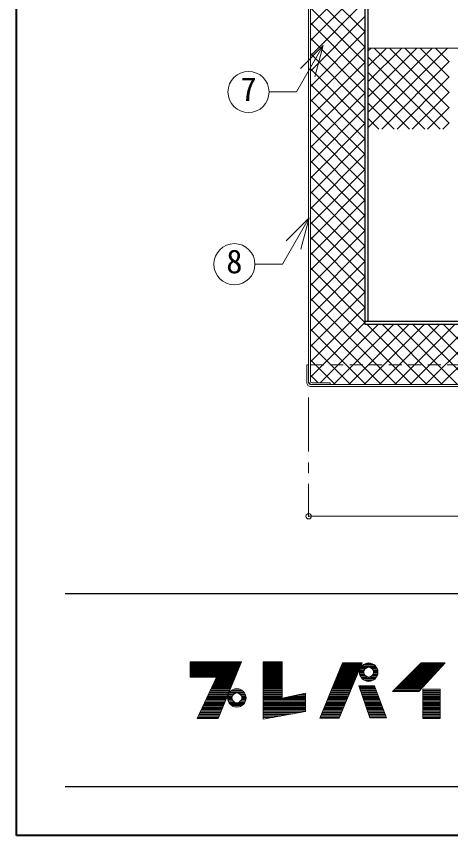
# Model space of a CAD drawing. Units: millimetres at full size, sheet at 1:10; details may follow other scales. Extents: x -2114 to 1936, y -1399 to 1411.
# Drawn here: x -2114 to -1713, y -1399 to -642 of the extents above; entities that cross this region are included whole.
import ezdxf
from ezdxf.enums import TextEntityAlignment as Align

# ---------------------------------------------------------------- set-up
doc = ezdxf.new("R2010")
doc.units = ezdxf.units.MM
doc.header["$LTSCALE"] = 10
doc.header["$PDMODE"] = 32
doc.header["$PDSIZE"] = 5
doc.linetypes.add('CHAIN1', pattern=[8, 5, -1, 1, -1])
doc.linetypes.add('DASHED1', pattern=[1.8, 1.2, -0.6])
doc.layers.add('0-0_ﾚｲﾔ1', color=4, linetype='Continuous', lineweight=9)
doc.styles.add('ＭＳ ゴシック', font='')
doc.styles.get('ＭＳ ゴシック').set_extended_font_data('MS Gothic')

msp = doc.modelspace()

# ---------------------------------------------------------------- linework, layer by layer
at = {"layer": '0-0_ﾚｲﾔ1', "color": 1, "lineweight": 40}
for p, q in [((-2113.92, -1398.64), (-2113.92, 1411.36)), ((1936.08, -1398.64), (-2113.92, -1398.64))]:
    msp.add_line(p, q, dxfattribs=at)
at = {"layer": '0-0_ﾚｲﾔ1', "color": 7, "lineweight": 18}
for p, q in [((-1843.92, -980.44), (-1843.92, -329.84)), ((-1842.32, -978.84), (-1842.32, -329.84)), ((-1830.35, -668.89), (-1855.08, -711.73)), ((-1830.35, -668.89), (-1851.56, -690.1)), ((-1830.35, -668.89), (-1838.11, -697.87)), ((-1855.08, -711.73), (-1880.46, -711.73)), ((-1843.39, -828), (-1868.12, -870.84)), ((-1843.39, -828), (-1864.6, -849.21)), ((-1843.39, -828), (-1851.15, -856.98)), ((-1868.12, -870.84), (-1893.5, -870.84)), ((-1843.92, -963.64), (-1845.52, -963.64)), ((-1845.52, -980.44), (-1845.52, -963.64)), ((-1842.32, -982.04), (-535.52, -982.04)), ((-1842.32, -983.64), (-535.52, -983.64)), ((-1840.72, -980.44), (-1823.92, -980.44)), ((-1823.92, -980.44), (-1823.92, -982.04)), ((-1953.49, -1238.84), (-1906.08, -1238.84)), ((-1953.49, -1239.26), (-1906.26, -1239.26)), ((-1953.49, -1239.89), (-1906.52, -1239.89)), ((-1953.49, -1240.52), (-1906.78, -1240.52)), ((-1927.45, -1290.5), (-1905.82, -1238.21)), ((-1885.87, -1238), (-1885.87, -1291.13)), ((-1868.44, -1238), (-1885.87, -1238)), ((-1885.87, -1238.84), (-1868.44, -1238.84)), ((-1885.87, -1239.26), (-1868.44, -1239.26)), ((-1885.87, -1239.89), (-1868.44, -1239.89)), ((-1885.87, -1240.52), (-1868.44, -1240.52)), ((-1812.58, -1239.05), (-1833.58, -1290.08)), ((-1815.73, -1290.08), (-1794.52, -1239.05)), ((-1813.19, -1240.52), (-1795.15, -1240.52)), ((-1812.93, -1239.89), (-1794.87, -1239.89)), ((-1812.58, -1239.05), (-1794.52, -1239.05)), ((-1793.36, -1240.73), (-1783.51, -1240.73)), ((-1791.88, -1239.89), (-1784.99, -1239.89)), ((-1742.23, -1265.51), (-1717.66, -1239.05)), ((-1741.39, -1240.52), (-1719.03, -1240.52)), ((-1740.76, -1239.89), (-1718.44, -1239.89)), ((-1953.49, -1241.15), (-1907.04, -1241.15)), ((-1953.49, -1241.99), (-1907.39, -1241.99)), ((-1907.65, -1242.62), (-1953.49, -1242.62)), ((-1953.49, -1243.25), (-1907.91, -1243.25)), ((-1953.49, -1243.88), (-1908.17, -1243.88)), ((-1953.49, -1244.51), (-1908.43, -1244.51)), ((-1953.49, -1245.14), (-1908.69, -1245.14)), ((-1953.49, -1245.56), (-1908.86, -1245.56)), ((-1953.49, -1246.4), (-1909.21, -1246.4)), ((-1953.49, -1247.03), (-1909.47, -1247.03)), ((-1953.49, -1247.66), (-1909.73, -1247.66)), ((-1953.49, -1248.29), (-1909.99, -1248.29)), ((-1885.87, -1241.15), (-1868.44, -1241.15)), ((-1885.87, -1241.99), (-1868.44, -1241.99)), ((-1885.87, -1242.62), (-1868.44, -1242.62)), ((-1885.87, -1243.25), (-1868.44, -1243.25)), ((-1885.87, -1243.88), (-1868.44, -1243.88)), ((-1885.87, -1244.51), (-1868.44, -1244.51)), ((-1885.87, -1245.14), (-1868.44, -1245.14)), ((-1885.87, -1245.56), (-1868.44, -1245.56)), ((-1885.87, -1246.4), (-1868.44, -1246.4)), ((-1885.87, -1247.03), (-1868.44, -1247.03)), ((-1885.87, -1247.66), (-1868.44, -1247.66)), ((-1885.87, -1248.29), (-1868.44, -1248.29)), ((-1816.36, -1248.29), (-1798.36, -1248.29)), ((-1816.13, -1247.66), (-1798.1, -1247.66)), ((-1815.87, -1247.03), (-1797.84, -1247.03)), ((-1815.61, -1246.4), (-1797.58, -1246.4)), ((-1815.26, -1245.56), (-1797.23, -1245.56)), ((-1815.09, -1245.14), (-1797.05, -1245.14)), ((-1814.83, -1244.51), (-1796.79, -1244.51)), ((-1814.57, -1243.88), (-1796.53, -1243.88)), ((-1814.31, -1243.25), (-1796.27, -1243.25)), ((-1814.05, -1242.62), (-1796.01, -1242.62)), ((-1813.79, -1241.99), (-1795.75, -1241.99)), ((-1813.45, -1241.15), (-1795.4, -1241.15)), ((-1796.93, -1247.66), (-1792.93, -1247.66)), ((-1796.89, -1246.82), (-1792.85, -1246.82)), ((-1796.72, -1245.77), (-1792.52, -1245.77)), ((-1796.33, -1244.51), (-1791.65, -1244.51)), ((-1795.94, -1243.67), (-1790.51, -1243.67)), ((-1795.28, -1242.62), (-1781.59, -1242.62)), ((-1794.57, -1241.78), (-1782.3, -1241.78)), ((-1780.93, -1243.67), (-1786.35, -1243.67)), ((-1780.54, -1244.51), (-1785.22, -1244.51)), ((-1780.15, -1245.77), (-1784.35, -1245.77)), ((-1779.97, -1246.82), (-1784.01, -1246.82)), ((-1783.93, -1247.66), (-1779.93, -1247.66)), ((-1749.16, -1248.29), (-1726.24, -1248.29)), ((-1748.53, -1247.66), (-1725.66, -1247.66)), ((-1747.9, -1247.03), (-1725.01, -1247.03)), ((-1747.27, -1246.4), (-1724.49, -1246.4)), ((-1746.43, -1245.56), (-1723.71, -1245.56)), ((-1746.01, -1245.14), (-1723.32, -1245.14)), ((-1745.38, -1244.51), (-1722.73, -1244.51)), ((-1744.75, -1243.88), (-1722.15, -1243.88)), ((-1744.12, -1243.25), (-1721.56, -1243.25)), ((-1743.49, -1242.62), (-1720.98, -1242.62)), ((-1742.86, -1241.99), (-1720.39, -1241.99)), ((-1742.02, -1241.15), (-1719.61, -1241.15)), ((-1953.49, -1248.92), (-1910.25, -1248.92)), ((-1953.49, -1249.55), (-1910.51, -1249.55)), ((-1953.49, -1250.18), (-1910.77, -1250.18)), ((-1953.49, -1250.81), (-1911.04, -1250.81)), ((-1953.49, -1251.44), (-1911.3, -1251.44)), ((-1929.13, -1252.28), (-1953.49, -1252.28)), ((-1946.77, -1290.5), (-1929.13, -1252.28)), ((-1913.12, -1255.85), (-1930.78, -1255.85)), ((-1912.86, -1255.22), (-1930.49, -1255.22)), ((-1912.51, -1254.38), (-1930.1, -1254.38)), ((-1912.25, -1253.75), (-1929.81, -1253.75)), ((-1911.9, -1252.91), (-1929.42, -1252.91)), ((-1911.64, -1252.28), (-1929.13, -1252.28)), ((-1885.87, -1248.92), (-1868.44, -1248.92)), ((-1885.87, -1249.55), (-1868.44, -1249.55)), ((-1885.87, -1250.18), (-1868.44, -1250.18)), ((-1885.87, -1250.81), (-1868.44, -1250.81)), ((-1885.87, -1251.44), (-1868.44, -1251.44)), ((-1885.87, -1252.28), (-1868.44, -1252.28)), ((-1885.87, -1252.91), (-1868.44, -1252.91)), ((-1885.87, -1253.75), (-1868.44, -1253.75)), ((-1885.87, -1254.38), (-1868.44, -1254.38)), ((-1885.87, -1255.22), (-1868.44, -1255.22)), ((-1885.87, -1255.85), (-1868.44, -1255.85)), ((-1819.5, -1255.85), (-1801.51, -1255.85)), ((-1819.24, -1255.22), (-1801.24, -1255.22)), ((-1818.89, -1254.38), (-1800.89, -1254.38)), ((-1818.63, -1253.75), (-1800.63, -1253.75)), ((-1818.29, -1252.91), (-1800.28, -1252.91)), ((-1818.03, -1252.28), (-1800.02, -1252.28)), ((-1817.68, -1251.44), (-1799.67, -1251.44)), ((-1817.42, -1250.81), (-1799.41, -1250.81)), ((-1817.16, -1250.18), (-1799.15, -1250.18)), ((-1816.9, -1249.55), (-1798.89, -1249.55)), ((-1816.64, -1248.92), (-1798.63, -1248.92)), ((-1796.87, -1248.71), (-1792.81, -1248.71)), ((-1796.67, -1249.76), (-1792.41, -1249.76)), ((-1796.33, -1250.81), (-1791.65, -1250.81)), ((-1795.82, -1251.86), (-1790.05, -1251.86)), ((-1795.12, -1252.91), (-1781.75, -1252.91)), ((-1794.36, -1253.75), (-1782.5, -1253.75)), ((-1792.7, -1255.01), (-1784.16, -1255.01)), ((-1790.71, -1255.85), (-1786.16, -1255.85)), ((-1781.04, -1251.86), (-1786.82, -1251.86)), ((-1780.54, -1250.81), (-1785.22, -1250.81)), ((-1780.2, -1249.76), (-1784.45, -1249.76)), ((-1780, -1248.71), (-1784.06, -1248.71)), ((-1756.72, -1255.85), (-1733.26, -1255.85)), ((-1756.09, -1255.22), (-1732.68, -1255.22)), ((-1755.25, -1254.38), (-1731.9, -1254.38)), ((-1754.62, -1253.75), (-1731.31, -1253.75)), ((-1753.78, -1252.91), (-1730.53, -1252.91)), ((-1753.15, -1252.28), (-1729.95, -1252.28)), ((-1752.31, -1251.44), (-1729.17, -1251.44)), ((-1751.68, -1250.81), (-1728.58, -1250.81)), ((-1751.05, -1250.18), (-1728, -1250.18)), ((-1750.42, -1249.55), (-1727.41, -1249.55)), ((-1749.79, -1248.92), (-1726.83, -1248.92)), ((-1916.25, -1263.41), (-1934.27, -1263.41)), ((-1915.81, -1262.36), (-1933.79, -1262.36)), ((-1915.47, -1261.52), (-1933.4, -1261.52)), ((-1932.91, -1260.47), (-1915.03, -1260.47)), ((-1914.68, -1259.63), (-1932.53, -1259.63)), ((-1914.34, -1258.79), (-1932.07, -1258.79)), ((-1931.65, -1257.74), (-1913.9, -1257.74)), ((-1913.55, -1256.9), (-1931.27, -1256.9)), ((-1913.16, -1263.41), (-1907.31, -1263.41)), ((-1885.87, -1256.9), (-1868.44, -1256.9)), ((-1885.87, -1257.74), (-1868.44, -1257.74)), ((-1885.87, -1258.79), (-1868.44, -1258.79)), ((-1885.87, -1259.63), (-1868.44, -1259.63)), ((-1885.87, -1260.47), (-1868.44, -1260.47)), ((-1885.87, -1261.52), (-1868.44, -1261.52)), ((-1885.87, -1262.36), (-1868.44, -1262.36)), ((-1885.87, -1263.41), (-1868.44, -1263.41)), ((-1822.61, -1263.41), (-1804.65, -1263.41)), ((-1822.18, -1262.36), (-1804.21, -1262.36)), ((-1821.82, -1261.52), (-1803.86, -1261.52)), ((-1821.4, -1260.47), (-1803.43, -1260.47)), ((-1821.05, -1259.63), (-1803.08, -1259.63)), ((-1820.71, -1258.79), (-1802.73, -1258.79)), ((-1820.27, -1257.74), (-1802.29, -1257.74)), ((-1819.93, -1256.9), (-1801.94, -1256.9)), ((-1797.6, -1260.47), (-1782.9, -1260.47)), ((-1797.24, -1261.52), (-1782.51, -1261.52)), ((-1796.94, -1262.36), (-1782.2, -1262.36)), ((-1796.58, -1263.41), (-1781.81, -1263.41)), ((-1772.05, -1289.87), (-1782.97, -1260.26)), ((-1764.28, -1263.41), (-1740.28, -1263.41)), ((-1763.23, -1262.36), (-1739.31, -1262.36)), ((-1762.39, -1261.52), (-1738.53, -1261.52)), ((-1761.34, -1260.47), (-1737.55, -1260.47)), ((-1760.5, -1259.63), (-1736.77, -1259.63)), ((-1759.66, -1258.79), (-1735.99, -1258.79)), ((-1758.61, -1257.74), (-1735.02, -1257.74)), ((-1757.77, -1256.9), (-1734.24, -1256.9)), ((-1937.57, -1270.55), (-1919.2, -1270.55)), ((-1918.77, -1269.5), (-1937.08, -1269.5)), ((-1918.25, -1268.24), (-1936.5, -1268.24)), ((-1917.81, -1267.19), (-1936.01, -1267.19)), ((-1917.46, -1266.35), (-1935.63, -1266.35)), ((-1917.03, -1265.3), (-1935.14, -1265.3)), ((-1934.75, -1264.46), (-1916.68, -1264.46)), ((-1918.69, -1270.55), (-1914.65, -1270.55)), ((-1918.52, -1269.5), (-1914.32, -1269.5)), ((-1918.13, -1268.24), (-1913.45, -1268.24)), ((-1917.62, -1267.19), (-1911.85, -1267.19)), ((-1917.08, -1266.35), (-1903.39, -1266.35)), ((-1916.16, -1265.3), (-1904.3, -1265.3)), ((-1915.16, -1264.46), (-1905.31, -1264.46)), ((-1902.84, -1267.19), (-1908.62, -1267.19)), ((-1902.34, -1268.24), (-1907.02, -1268.24)), ((-1901.95, -1269.5), (-1906.15, -1269.5)), ((-1901.77, -1270.55), (-1905.81, -1270.55)), ((-1885.87, -1264.46), (-1868.44, -1264.46)), ((-1885.87, -1265.3), (-1868.44, -1265.3)), ((-1885.87, -1266.35), (-1868.44, -1266.35)), ((-1885.87, -1267.19), (-1868.44, -1267.19)), ((-1885.87, -1268.24), (-1868.44, -1268.24)), ((-1885.87, -1269.5), (-1868.44, -1269.5)), ((-1885.87, -1270.55), (-1868.44, -1270.55)), ((-1846.81, -1270.55), (-1862.8, -1270.55)), ((-1846.81, -1269.5), (-1858.1, -1269.5)), ((-1846.81, -1268.24), (-1852.46, -1268.24)), ((-1825.55, -1270.55), (-1807.62, -1270.55)), ((-1825.11, -1269.5), (-1807.18, -1269.5)), ((-1824.6, -1268.24), (-1806.66, -1268.24)), ((-1824.16, -1267.19), (-1806.22, -1267.19)), ((-1823.82, -1266.35), (-1805.87, -1266.35)), ((-1823.39, -1265.3), (-1805.43, -1265.3)), ((-1823.04, -1264.46), (-1805.08, -1264.46)), ((-1796.21, -1264.46), (-1781.42, -1264.46)), ((-1795.92, -1265.3), (-1781.11, -1265.3)), ((-1795.56, -1266.35), (-1780.73, -1266.35)), ((-1795.26, -1267.19), (-1780.42, -1267.19)), ((-1794.9, -1268.24), (-1780.03, -1268.24)), ((-1794.46, -1269.5), (-1779.57, -1269.5)), ((-1794.1, -1270.55), (-1779.18, -1270.55)), ((-1766.38, -1265.51), (-1742.23, -1265.51)), ((-1765.33, -1264.46), (-1741.26, -1264.46)), ((-1738.45, -1264.46), (-1722.49, -1264.46)), ((-1738.45, -1265.3), (-1722.49, -1265.3)), ((-1738.45, -1266.35), (-1722.49, -1266.35)), ((-1738.45, -1267.19), (-1722.49, -1267.19)), ((-1738.45, -1268.24), (-1722.49, -1268.24)), ((-1738.45, -1269.5), (-1722.49, -1269.5)), ((-1738.45, -1270.55), (-1722.49, -1270.55)), ((-1922.5, -1278.53), (-1941.25, -1278.53)), ((-1922.07, -1277.48), (-1940.76, -1277.48)), ((-1921.72, -1276.64), (-1940.38, -1276.64)), ((-1921.29, -1275.59), (-1939.89, -1275.59)), ((-1920.85, -1274.54), (-1939.41, -1274.54)), ((-1920.33, -1273.28), (-1938.79, -1273.28)), ((-1919.98, -1272.44), (-1938.44, -1272.44)), ((-1919.55, -1271.39), (-1937.95, -1271.39)), ((-1918.73, -1271.39), (-1914.73, -1271.39)), ((-1918.67, -1272.44), (-1914.61, -1272.44)), ((-1918.52, -1273.28), (-1914.32, -1273.28)), ((-1918.13, -1274.54), (-1913.45, -1274.54)), ((-1917.62, -1275.59), (-1911.85, -1275.59)), ((-1916.92, -1276.64), (-1903.55, -1276.64)), ((-1916.16, -1277.48), (-1904.3, -1277.48)), ((-1914.85, -1278.53), (-1905.62, -1278.53)), ((-1902.84, -1275.59), (-1908.62, -1275.59)), ((-1902.34, -1274.54), (-1907.02, -1274.54)), ((-1901.95, -1273.28), (-1906.15, -1273.28)), ((-1901.8, -1272.44), (-1905.86, -1272.44)), ((-1905.73, -1271.39), (-1901.73, -1271.39)), ((-1885.87, -1271.39), (-1868.44, -1271.39)), ((-1885.87, -1272.44), (-1846.81, -1272.44)), ((-1885.87, -1273.28), (-1846.81, -1273.28)), ((-1885.87, -1274.54), (-1846.81, -1274.54)), ((-1885.87, -1275.59), (-1846.81, -1275.59)), ((-1885.87, -1276.64), (-1846.81, -1276.64)), ((-1885.87, -1277.48), (-1846.81, -1277.48)), ((-1885.87, -1278.53), (-1846.81, -1278.53)), ((-1846.81, -1271.39), (-1866.56, -1271.39)), ((-1828.83, -1278.53), (-1810.93, -1278.53)), ((-1828.4, -1277.48), (-1810.5, -1277.48)), ((-1828.05, -1276.64), (-1810.15, -1276.64)), ((-1827.62, -1275.59), (-1809.71, -1275.59)), ((-1827.19, -1274.54), (-1809.27, -1274.54)), ((-1826.67, -1273.28), (-1808.75, -1273.28)), ((-1826.32, -1272.44), (-1808.4, -1272.44)), ((-1825.89, -1271.39), (-1807.96, -1271.39)), ((-1793.81, -1271.39), (-1778.87, -1271.39)), ((-1793.44, -1272.44), (-1778.48, -1272.44)), ((-1793.15, -1273.28), (-1778.17, -1273.28)), ((-1792.71, -1274.54), (-1777.71, -1274.54)), ((-1792.35, -1275.59), (-1777.32, -1275.59)), ((-1792, -1276.64), (-1776.93, -1276.64)), ((-1791.69, -1277.48), (-1776.62, -1277.48)), ((-1791.32, -1278.53), (-1776.24, -1278.53)), ((-1738.45, -1271.39), (-1722.49, -1271.39)), ((-1738.45, -1272.44), (-1722.49, -1272.44)), ((-1738.45, -1273.28), (-1722.49, -1273.28)), ((-1738.45, -1274.54), (-1722.49, -1274.54)), ((-1738.45, -1275.59), (-1722.49, -1275.59)), ((-1738.45, -1276.64), (-1722.49, -1276.64)), ((-1738.45, -1277.48), (-1722.49, -1277.48)), ((-1738.45, -1278.53), (-1722.49, -1278.53)), ((-1925.63, -1286.09), (-1944.74, -1286.09)), ((-1925.11, -1284.83), (-1944.16, -1284.83)), ((-1924.67, -1283.78), (-1943.67, -1283.78)), ((-1924.15, -1282.52), (-1943.09, -1282.52)), ((-1923.8, -1281.68), (-1942.7, -1281.68)), ((-1923.37, -1280.63), (-1942.22, -1280.63)), ((-1922.94, -1279.58), (-1941.73, -1279.58)), ((-1912.51, -1279.58), (-1907.96, -1279.58)), ((-1885.87, -1279.58), (-1846.81, -1279.58)), ((-1885.87, -1280.63), (-1846.81, -1280.63)), ((-1885.87, -1281.68), (-1846.81, -1281.68)), ((-1885.87, -1282.52), (-1846.81, -1282.52)), ((-1885.87, -1283.78), (-1846.81, -1283.78)), ((-1885.87, -1284.83), (-1851.41, -1284.83)), ((-1885.87, -1286.09), (-1858.3, -1286.09)), ((-1831.94, -1286.09), (-1814.07, -1286.09)), ((-1831.42, -1284.83), (-1813.55, -1284.83)), ((-1830.99, -1283.78), (-1813.11, -1283.78)), ((-1830.47, -1282.52), (-1812.59, -1282.52)), ((-1830.13, -1281.68), (-1812.24, -1281.68)), ((-1829.69, -1280.63), (-1811.81, -1280.63)), ((-1829.26, -1279.58), (-1811.37, -1279.58)), ((-1790.96, -1279.58), (-1775.85, -1279.58)), ((-1790.59, -1280.63), (-1775.46, -1280.63)), ((-1790.23, -1281.68), (-1775.07, -1281.68)), ((-1789.94, -1282.52), (-1774.76, -1282.52)), ((-1789.5, -1283.78), (-1774.3, -1283.78)), ((-1789.06, -1284.83), (-1773.91, -1284.83)), ((-1788.7, -1286.09), (-1773.45, -1286.09)), ((-1738.45, -1279.58), (-1722.49, -1279.58)), ((-1738.45, -1280.63), (-1722.49, -1280.63)), ((-1738.45, -1281.68), (-1722.49, -1281.68)), ((-1738.45, -1282.52), (-1722.49, -1282.52)), ((-1738.45, -1283.78), (-1722.49, -1283.78)), ((-1738.45, -1284.83), (-1722.49, -1284.83)), ((-1738.45, -1286.09), (-1722.49, -1286.09)), ((-1946.77, -1290.5), (-1927.45, -1290.5)), ((-1927.02, -1289.45), (-1946.29, -1289.45)), ((-1926.5, -1288.19), (-1945.71, -1288.19)), ((-1926.06, -1287.14), (-1945.22, -1287.14)), ((-1885.87, -1287.14), (-1864.05, -1287.14)), ((-1885.87, -1288.19), (-1869.79, -1288.19)), ((-1885.87, -1289.45), (-1876.68, -1289.45)), ((-1815.73, -1290.08), (-1833.58, -1290.08)), ((-1833.32, -1289.45), (-1815.47, -1289.45)), ((-1832.81, -1288.19), (-1814.95, -1288.19)), ((-1832.37, -1287.14), (-1814.51, -1287.14)), ((-1788.33, -1287.14), (-1773.06, -1287.14)), ((-1787.97, -1288.19), (-1772.67, -1288.19)), ((-1787.53, -1289.45), (-1772.21, -1289.45)), ((-1787.38, -1289.87), (-1772.05, -1289.87)), ((-1738.45, -1287.14), (-1722.49, -1287.14)), ((-1738.45, -1288.19), (-1722.49, -1288.19)), ((-1738.45, -1289.45), (-1722.49, -1289.45))]:
    msp.add_line(p, q, dxfattribs=at)
at = {"layer": '0-0_ﾚｲﾔ1', "color": 5, "lineweight": 25}
for p, q in [((-1791.92, -329.64), (-1791.92, -926.64)), ((-1788.92, -923.64), (-1788.92, -329.64)), ((-585.92, -923.64), (-1791.92, -923.64)), ((-585.92, -926.64), (-1791.92, -926.64))]:
    msp.add_line(p, q, dxfattribs=at)
at = {"layer": '0-0_ﾚｲﾔ1'}
for p, q in [((-1842.32, -649.95), (-1791.92, -599.55)), ((-1842.32, -605.57), (-1791.92, -655.97)), ((-1842.32, -664.09), (-1791.92, -613.69)), ((-1842.32, -619.71), (-1791.92, -670.11)), ((-1842.32, -678.23), (-1791.92, -627.83)), ((-1842.32, -633.85), (-1791.92, -684.25)), ((-1842.32, -692.37), (-1791.92, -641.97)), ((-1842.32, -647.99), (-1791.92, -698.39)), ((-1842.32, -706.51), (-1791.92, -656.11)), ((-1842.32, -662.14), (-1791.92, -712.54)), ((-1842.32, -720.66), (-1791.92, -670.26)), ((-1788.92, -744.54), (-1715.52, -671.14)), ((-1788.92, -730.39), (-1729.66, -671.14)), ((-1788.92, -716.25), (-1743.81, -671.14)), ((-1788.92, -702.11), (-1757.95, -671.14)), ((-1788.92, -687.97), (-1772.09, -671.14)), ((-1788.92, -673.83), (-1786.23, -671.14)), ((-1530.17, -671.14), (-1788.92, -671.14)), ((-1783.32, -671.14), (-1713.92, -740.54)), ((-1769.18, -671.14), (-1713.92, -726.39)), ((-1755.04, -671.14), (-1713.92, -712.25)), ((-1740.89, -671.14), (-1713.92, -698.11)), ((-1726.75, -671.14), (-1713.92, -683.97)), ((-1842.32, -676.28), (-1791.92, -726.68)), ((-1788.92, -679.68), (-1722.46, -746.14)), ((-1842.32, -734.8), (-1791.92, -684.4)), ((-1776.38, -746.14), (-1713.92, -683.68)), ((-1842.32, -690.42), (-1791.92, -740.82)), ((-1788.92, -693.82), (-1736.61, -746.14)), ((-1842.32, -748.94), (-1791.92, -698.54)), ((-1762.24, -746.14), (-1713.92, -697.82)), ((-1842.32, -704.56), (-1791.92, -754.96)), ((-1788.92, -707.96), (-1750.75, -746.14)), ((-1842.32, -763.08), (-1791.92, -712.68)), ((-1842.32, -718.7), (-1791.92, -769.1)), ((-1748.1, -746.14), (-1713.92, -711.96)), ((-1788.92, -722.1), (-1764.89, -746.14)), ((-1733.95, -746.14), (-1713.92, -726.1)), ((-1842.32, -777.23), (-1791.92, -726.83)), ((-1842.32, -732.85), (-1791.92, -783.25)), ((-1842.32, -791.37), (-1791.92, -740.97)), ((-1788.92, -736.25), (-1779.03, -746.14)), ((-1719.81, -746.14), (-1713.92, -740.25)), ((-1842.32, -746.99), (-1791.92, -797.39)), ((-1842.32, -805.51), (-1791.92, -755.11)), ((-1842.32, -761.13), (-1791.92, -811.53)), ((-1842.32, -819.65), (-1791.92, -769.25)), ((-1842.32, -775.27), (-1791.92, -825.67)), ((-1842.32, -833.79), (-1791.92, -783.39)), ((-1842.32, -789.41), (-1791.92, -839.81)), ((-1842.32, -847.94), (-1791.92, -797.54)), ((-1842.32, -803.56), (-1791.92, -853.96)), ((-1842.32, -862.08), (-1791.92, -811.68)), ((-1842.32, -817.7), (-1791.92, -868.1)), ((-1842.32, -876.22), (-1791.92, -825.82)), ((-1842.32, -831.84), (-1791.92, -882.24)), ((-1842.32, -890.36), (-1791.92, -839.96)), ((-1842.32, -845.98), (-1791.92, -896.38)), ((-1842.32, -904.5), (-1791.92, -854.1)), ((-1842.32, -860.13), (-1791.92, -910.53)), ((-1842.32, -918.65), (-1791.92, -868.25)), ((-1842.32, -874.27), (-1791.92, -924.67)), ((-1842.32, -932.79), (-1791.92, -882.39)), ((-1842.32, -888.41), (-1748.7, -982.04)), ((-1842.32, -946.93), (-1791.92, -896.53)), ((-1842.32, -902.55), (-1762.84, -982.04)), ((-1842.32, -961.07), (-1791.92, -910.67)), ((-1842.32, -916.69), (-1776.98, -982.04)), ((-1842.32, -975.21), (-1791.92, -924.81)), ((-1833.4, -980.44), (-1779.6, -926.64)), ((-1820.86, -982.04), (-1765.46, -926.64)), ((-1806.72, -982.04), (-1751.32, -926.64)), ((-1792.57, -982.04), (-1737.17, -926.64)), ((-1789.95, -926.64), (-1734.55, -982.04)), ((-1778.43, -982.04), (-1723.03, -926.64)), ((-1775.81, -926.64), (-1720.41, -982.04)), ((-1764.29, -982.04), (-1708.89, -926.64)), ((-1761.67, -926.64), (-1706.27, -982.04)), ((-1750.15, -982.04), (-1694.75, -926.64)), ((-1747.53, -926.64), (-1692.13, -982.04)), ((-1736.01, -982.04), (-1680.61, -926.64)), ((-1733.38, -926.64), (-1677.98, -982.04)), ((-1721.86, -982.04), (-1666.46, -926.64)), ((-1719.24, -926.64), (-1663.84, -982.04)), ((-1842.32, -930.84), (-1791.12, -982.04)), ((-1842.32, -944.98), (-1805.26, -982.04)), ((-1842.32, -959.12), (-1819.41, -982.04)), ((-1842.32, -973.26), (-1835.15, -980.44)), ((-1843.92, -1103.64), (-533.92, -1103.64))]:
    msp.add_line(p, q, dxfattribs=at)
at = {"layer": '0-0_ﾚｲﾔ1', "linetype": 'DASHED1'}
msp.add_line((-533.92, -963.64), (-1843.92, -963.64), dxfattribs=at)
at = {"layer": '0-0_ﾚｲﾔ1', "linetype": 'CHAIN1'}
msp.add_line((-1843.92, -993.84), (-1843.92, -1103.64), dxfattribs=at)
at = {"layer": '0-0_ﾚｲﾔ1', "color": 6, "lineweight": 25}
for p, q in [((-2068.92, -1175.06), (1891.08, -1175.06)), ((1891.08, -1353.64), (-2068.92, -1353.64))]:
    msp.add_line(p, q, dxfattribs=at)
at = {"layer": '0-0_ﾚｲﾔ1', "color": 7, "lineweight": 18}
for points in [[(-1953.49, -1252.28), (-1953.49, -1238.21), (-1905.82, -1238.21)], [(-1885.87, -1291.13), (-1846.81, -1283.99), (-1846.81, -1266.98), (-1868.44, -1271.81), (-1868.44, -1238)], [(-1766.38, -1265.51), (-1739.92, -1239.05), (-1717.66, -1239.05)], [(-1787.38, -1289.87), (-1797.67, -1260.26), (-1782.97, -1260.26)]]:
    msp.add_lwpolyline(points, dxfattribs=at)
msp.add_lwpolyline([(-1738.45, -1263.41), (-1738.45, -1290.5), (-1722.49, -1290.5), (-1722.49, -1263.41)], close=True, dxfattribs=at)
for centre, radius in [((-1899.46, -711.73), 19), ((-1912.5, -870.84), 19), ((-1788.43, -1247.66), 8.5), ((-1788.43, -1247.66), 4.5), ((-1910.23, -1271.39), 8.5), ((-1910.23, -1271.39), 4.5)]:
    msp.add_circle(centre, radius, dxfattribs=at)
for centre, radius in [((-1842.32, -980.44), 3.2), ((-1840.72, -978.84), 3.2), ((-1842.32, -980.44), 1.6), ((-1840.72, -978.84), 1.6)]:
    msp.add_arc(centre, radius, 180, 270, dxfattribs=at)
at = {"layer": '0-0_ﾚｲﾔ1'}
msp.add_point((-1843.92, -1103.64), dxfattribs=at)

# ---------------------------------------------------------------- texts
at = {"layer": '0-0_ﾚｲﾔ1', "color": 7, "style": 'ＭＳ ゴシック'}
for s, p in [('7', (-1906.96, -726.73)), ('8', (-1920, -885.84))]:
    msp.add_text(s, height=21.99, dxfattribs=at).set_placement(p, align=Align.BOTTOM_LEFT)

doc.saveas('drawing.dxf')
